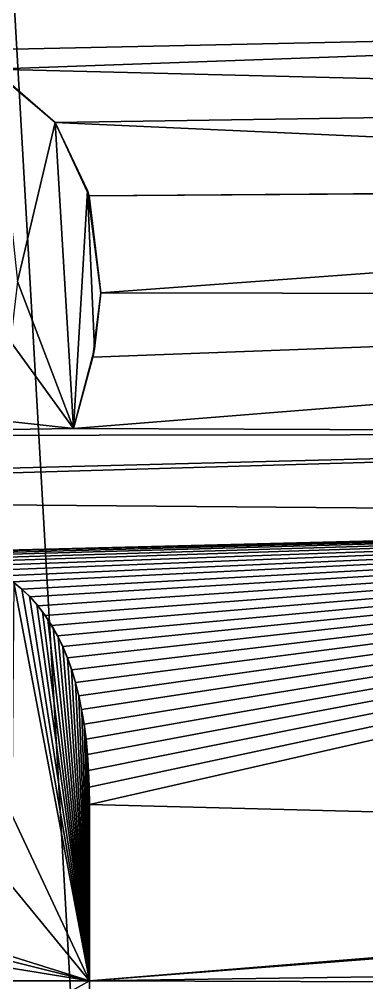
# Model space of a CAD drawing. Header units: millimetres. Extents: x -228 to 228, y -204 to 237.
# Drawn here: x -30.064 to -29.355, y 19.583 to 21.55 of the extents above; entities that cross this region are included whole.
import ezdxf

# ---------------------------------------------------------------- set-up
doc = ezdxf.new("R2010")
doc.units = ezdxf.units.MM
doc.header["$LTSCALE"] = 127.314815
for name, color, linetype in [('2698', 7, 'CONTINUOUS'), ('4337', 7, 'CONTINUOUS'), ('4338', 7, 'CONTINUOUS'), ('4639', 7, 'CONTINUOUS'), ('4640', 7, 'CONTINUOUS'), ('4646', 7, 'CONTINUOUS'), ('4698', 7, 'CONTINUOUS'), ('4699', 7, 'CONTINUOUS'), ('4705', 7, 'CONTINUOUS'), ('4726', 7, 'CONTINUOUS'), ('4727', 7, 'CONTINUOUS'), ('4728', 7, 'CONTINUOUS'), ('4729', 7, 'CONTINUOUS')]:
    doc.layers.add(name, color=color, linetype=linetype)

msp = doc.modelspace()

# ---------------------------------------------------------------- linework, layer by layer
at = {"layer": '2698', "color": 6, "linetype": 'Continuous'}
msp.add_3dface([(-29.4607, 26.3618, 1064.9446), (-29.8741, 26.338, 1066.4123), (-28.7747, 19.7535, 1064.5587), (-29.4607, 26.3618, 1064.9446)], dxfattribs=at)
at = {"layer": '4337', "color": 6, "linetype": 'Continuous'}
for points in [[(-30.5255, 29.5033, 1038.99), (-29.3001, 38.5788, 1038.99), (-29, 2.7124, 1038.99), (-30.5255, 29.5033, 1038.99)], [(-44.663, 2.7124, 1038.99), (-30.5255, 29.5033, 1038.99), (-29, 2.7124, 1038.99), (-44.663, 2.7124, 1038.99)]]:
    msp.add_3dface(points, dxfattribs=at)
at = {"layer": '4338', "color": 6, "linetype": 'Continuous'}
for points in [[(-30.06, 30.2289, 1040.99), (-19.925, 19.3605, 1040.99), (-21.983, 30.1516, 1040.99), (-30.06, 30.2289, 1040.99)], [(-30.3365, 21.6641, 1040.99), (-27.3407, 21.5475, 1040.99), (-26.8524, 21.7725, 1040.99), (-30.3365, 21.6641, 1040.99)], [(-30.3365, 21.6641, 1040.99), (-30.2998, 21.4842, 1040.99), (-27.3407, 21.5475, 1040.99), (-30.3365, 21.6641, 1040.99)], [(-30.2998, 21.4842, 1040.99), (-30.119, 21.4476, 1040.99), (-27.3407, 21.5475, 1040.99), (-30.2998, 21.4842, 1040.99)], [(-27.3407, 21.5475, 1040.99), (-30.119, 21.4476, 1040.99), (-27.3407, 21.3788, 1040.99), (-27.3407, 21.5475, 1040.99)], [(-30.119, 21.4476, 1040.99), (-29.9906, 21.339, 1040.99), (-27.3407, 21.3788, 1040.99), (-30.119, 21.4476, 1040.99)], [(-27.3407, 21.3788, 1040.99), (-29.9906, 21.339, 1040.99), (-27.1396, 21.21, 1040.99), (-27.3407, 21.3788, 1040.99)], [(-29.9906, 21.339, 1040.99), (-29.9214, 21.189, 1040.99), (-27.1396, 21.21, 1040.99), (-29.9906, 21.339, 1040.99)], [(-29.9214, 21.189, 1040.99), (-29.8975, 20.991, 1040.99), (-26.9098, 21.21, 1040.99), (-29.9214, 21.189, 1040.99)], [(-27.1396, 21.21, 1040.99), (-29.9214, 21.189, 1040.99), (-26.9098, 21.21, 1040.99), (-27.1396, 21.21, 1040.99)], [(-29.8975, 20.991, 1040.99), (-26.5652, 20.985, 1040.99), (-26.9098, 21.21, 1040.99), (-29.8975, 20.991, 1040.99)], [(-29.8975, 20.991, 1040.99), (-29.9137, 20.8599, 1040.99), (-26.5652, 20.985, 1040.99), (-29.8975, 20.991, 1040.99)], [(-29.9137, 20.8599, 1040.99), (-29.9536, 20.7145, 1040.99), (-26.5652, 20.985, 1040.99), (-29.9137, 20.8599, 1040.99)], [(-26.5652, 20.985, 1040.99), (-29.9536, 20.7145, 1040.99), (-27.3407, 20.7038, 1040.99), (-26.5652, 20.985, 1040.99)], [(-30.1334, 20.7338, 1040.99), (-30.9264, 20.699, 1040.99), (-29.9536, 20.7145, 1040.99), (-30.1334, 20.7338, 1040.99)], [(-29.9536, 20.7145, 1040.99), (-30.9264, 20.699, 1040.99), (-27.3407, 20.7038, 1040.99), (-29.9536, 20.7145, 1040.99)], [(-32.4407, 20.5725, 1040.99), (-31.8207, 20.5725, 1040.99), (-27.3407, 20.7038, 1040.99), (-32.4407, 20.5725, 1040.99)], [(-30.9264, 20.699, 1040.99), (-32.4407, 20.5725, 1040.99), (-27.3407, 20.7038, 1040.99), (-30.9264, 20.699, 1040.99)], [(-31.8207, 20.5725, 1040.99), (-27.3407, 20.535, 1040.99), (-27.3407, 20.7038, 1040.99), (-31.8207, 20.5725, 1040.99)], [(-31.8207, 20.5725, 1040.99), (-30.2804, 20.4611, 1040.99), (-27.3407, 20.535, 1040.99), (-31.8207, 20.5725, 1040.99)], [(-30.2804, 20.4611, 1040.99), (-30.2532, 20.4602, 1040.99), (-27.3407, 20.535, 1040.99), (-30.2804, 20.4611, 1040.99)], [(-30.2532, 20.4602, 1040.99), (-30.2272, 20.4579, 1040.99), (-27.3407, 20.535, 1040.99), (-30.2532, 20.4602, 1040.99)], [(-30.2272, 20.4579, 1040.99), (-30.2023, 20.4542, 1040.99), (-27.3407, 20.535, 1040.99), (-30.2272, 20.4579, 1040.99)], [(-30.2023, 20.4542, 1040.99), (-30.1787, 20.449, 1040.99), (-27.3407, 20.535, 1040.99), (-30.2023, 20.4542, 1040.99)], [(-30.1787, 20.449, 1040.99), (-30.1564, 20.4425, 1040.99), (-27.3407, 20.535, 1040.99), (-30.1787, 20.449, 1040.99)], [(-30.1564, 20.4425, 1040.99), (-30.1354, 20.4346, 1040.99), (-27.3407, 20.535, 1040.99), (-30.1564, 20.4425, 1040.99)], [(-30.1354, 20.4346, 1040.99), (-30.1152, 20.425, 1040.99), (-27.3407, 20.535, 1040.99), (-30.1354, 20.4346, 1040.99)], [(-30.1152, 20.425, 1040.99), (-30.0956, 20.4138, 1040.99), (-27.3407, 20.535, 1040.99), (-30.1152, 20.425, 1040.99)], [(-30.0956, 20.4138, 1040.99), (-30.0768, 20.401, 1040.99), (-27.3407, 20.535, 1040.99), (-30.0956, 20.4138, 1040.99)], [(-30.0768, 20.401, 1040.99), (-30.0589, 20.3866, 1040.99), (-27.3407, 20.535, 1040.99), (-30.0768, 20.401, 1040.99)], [(-30.0589, 20.3866, 1040.99), (-30.042, 20.3704, 1040.99), (-27.3407, 20.535, 1040.99), (-30.0589, 20.3866, 1040.99)], [(-30.042, 20.3704, 1040.99), (-30.026, 20.3523, 1040.99), (-27.3407, 20.535, 1040.99), (-30.042, 20.3704, 1040.99)], [(-30.026, 20.3523, 1040.99), (-30.0109, 20.3324, 1040.99), (-27.3407, 20.535, 1040.99), (-30.026, 20.3523, 1040.99)], [(-30.0109, 20.3324, 1040.99), (-29.9979, 20.3124, 1040.99), (-27.3407, 20.535, 1040.99), (-30.0109, 20.3324, 1040.99)], [(-29.9979, 20.3124, 1040.99), (-29.986, 20.2913, 1040.99), (-27.3407, 20.535, 1040.99), (-29.9979, 20.3124, 1040.99)], [(-29.986, 20.2913, 1040.99), (-29.9753, 20.2692, 1040.99), (-27.3407, 20.535, 1040.99), (-29.986, 20.2913, 1040.99)], [(-29.9753, 20.2692, 1040.99), (-29.9656, 20.2459, 1040.99), (-27.3407, 20.535, 1040.99), (-29.9753, 20.2692, 1040.99)], [(-29.9656, 20.2459, 1040.99), (-29.957, 20.2214, 1040.99), (-27.3407, 20.535, 1040.99), (-29.9656, 20.2459, 1040.99)], [(-29.957, 20.2214, 1040.99), (-29.9493, 20.1956, 1040.99), (-27.3407, 20.535, 1040.99), (-29.957, 20.2214, 1040.99)], [(-29.9493, 20.1956, 1040.99), (-29.9425, 20.1686, 1040.99), (-27.3407, 20.535, 1040.99), (-29.9493, 20.1956, 1040.99)], [(-29.9425, 20.1686, 1040.99), (-29.9367, 20.1404, 1040.99), (-27.3407, 20.535, 1040.99), (-29.9425, 20.1686, 1040.99)], [(-29.9367, 20.1404, 1040.99), (-29.9318, 20.1109, 1040.99), (-27.3407, 20.535, 1040.99), (-29.9367, 20.1404, 1040.99)], [(-29.9318, 20.1109, 1040.99), (-29.9277, 20.0803, 1040.99), (-27.3407, 20.535, 1040.99), (-29.9318, 20.1109, 1040.99)], [(-29.9277, 20.0803, 1040.99), (-29.9246, 20.0486, 1040.99), (-27.3407, 20.535, 1040.99), (-29.9277, 20.0803, 1040.99)], [(-29.9246, 20.0486, 1040.99), (-29.9224, 20.0158, 1040.99), (-27.3407, 20.535, 1040.99), (-29.9246, 20.0486, 1040.99)], [(-29.9224, 20.0158, 1040.99), (-29.9211, 19.9818, 1040.99), (-27.3407, 20.535, 1040.99), (-29.9224, 20.0158, 1040.99)], [(-29.9211, 19.9818, 1040.99), (-29.9207, 19.9466, 1040.99), (-27.3407, 20.535, 1040.99), (-29.9211, 19.9818, 1040.99)], [(-27.3407, 20.535, 1040.99), (-29.9207, 19.9466, 1040.99), (-26.5652, 19.86, 1040.99), (-27.3407, 20.535, 1040.99)], [(-29.9207, 19.9466, 1040.99), (-29.9207, 19.5869, 1040.99), (-26.5652, 19.86, 1040.99), (-29.9207, 19.9466, 1040.99)], [(-29.9207, 19.5869, 1040.99), (-26.479, 19.635, 1040.99), (-26.3928, 19.86, 1040.99), (-29.9207, 19.5869, 1040.99)], [(-26.5652, 19.86, 1040.99), (-29.9207, 19.5869, 1040.99), (-26.3928, 19.86, 1040.99), (-26.5652, 19.86, 1040.99)], [(-26.479, 19.635, 1040.99), (-29.9207, 19.5869, 1040.99), (-27.3407, 19.5788, 1040.99), (-26.479, 19.635, 1040.99)], [(-31.2707, 18.8326, 1040.99), (-29.9207, 19.4032, 1040.99), (-29.9207, 19.5869, 1040.99), (-31.2707, 18.8326, 1040.99)], [(-31.2707, 18.8326, 1040.99), (-29.9207, 19.5869, 1040.99), (-31.2707, 19.5869, 1040.99), (-31.2707, 18.8326, 1040.99)], [(-29.9207, 19.5869, 1040.99), (-29.9207, 19.4032, 1040.99), (-27.3407, 19.5788, 1040.99), (-29.9207, 19.5869, 1040.99)]]:
    msp.add_3dface(points, dxfattribs=at)
at = {"layer": '4639', "color": 6, "linetype": 'Continuous'}
for points in [[(-19.925, 19.3605, 1040.99), (-30.06, 30.2289, 1040.99), (-21.8981, 21.1981, 1051.862), (-19.925, 19.3605, 1040.99)], [(-21.8981, 21.1981, 1051.862), (-30.06, 30.2289, 1040.99), (-23.3431, 22.7737, 1050.8417), (-21.8981, 21.1981, 1051.862)]]:
    msp.add_3dface(points, dxfattribs=at)
at = {"layer": '4640', "color": 6, "linetype": 'Continuous'}
for points in [[(-25.814, 23.5727, 1050.49), (-30.6636, 28.6466, 1045.5393), (-20.7914, 18.1245, 1048.0645), (-25.814, 23.5727, 1050.49)], [(-30.6636, 28.6466, 1045.5393), (-26.1343, 23.6756, 1041.09), (-20.7914, 18.1245, 1048.0645), (-30.6636, 28.6466, 1045.5393)]]:
    msp.add_3dface(points, dxfattribs=at)
at = {"layer": '4646', "color": 6, "linetype": 'Continuous'}
for points in [[(-29.9906, 21.339, 1041.09), (-30.1137, 21.4451, 1041.09), (-30.0677, 21.0143, 1041.09), (-29.9906, 21.339, 1041.09)], [(-29.9536, 20.7145, 1041.09), (-29.9906, 21.339, 1041.09), (-30.0677, 21.0143, 1041.09), (-29.9536, 20.7145, 1041.09)], [(-29.9244, 21.2002, 1041.09), (-29.9906, 21.339, 1041.09), (-29.9536, 20.7145, 1041.09), (-29.9244, 21.2002, 1041.09)], [(-29.9103, 20.8769, 1041.09), (-29.9244, 21.2002, 1041.09), (-29.9536, 20.7145, 1041.09), (-29.9103, 20.8769, 1041.09)], [(-29.8975, 20.991, 1041.09), (-29.9244, 21.2002, 1041.09), (-29.9103, 20.8769, 1041.09), (-29.8975, 20.991, 1041.09)], [(-30.082, 20.8918, 1041.09), (-29.9536, 20.7145, 1041.09), (-30.0677, 21.0143, 1041.09), (-30.082, 20.8918, 1041.09)], [(-30.1334, 20.7338, 1041.09), (-29.9536, 20.7145, 1041.09), (-30.082, 20.8918, 1041.09), (-30.1334, 20.7338, 1041.09)], [(-29.9207, 19.5869, 1041.09), (-30.0749, 20.3998, 1041.09), (-30.0793, 19.9254, 1041.09), (-29.9207, 19.5869, 1041.09)], [(-30.0749, 20.3998, 1041.09), (-29.9207, 19.5869, 1041.09), (-30.0585, 20.3866, 1041.09), (-30.0749, 20.3998, 1041.09)], [(-30.0585, 20.3866, 1041.09), (-29.9207, 19.5869, 1041.09), (-30.043, 20.3718, 1041.09), (-30.0585, 20.3866, 1041.09)], [(-30.043, 20.3718, 1041.09), (-29.9207, 19.5869, 1041.09), (-30.0281, 20.355, 1041.09), (-30.043, 20.3718, 1041.09)], [(-30.0281, 20.355, 1041.09), (-29.9207, 19.5869, 1041.09), (-30.0165, 20.3403, 1041.09), (-30.0281, 20.355, 1041.09)], [(-30.0165, 20.3403, 1041.09), (-29.9207, 19.5869, 1041.09), (-30.0053, 20.3245, 1041.09), (-30.0165, 20.3403, 1041.09)], [(-30.0053, 20.3245, 1041.09), (-29.9207, 19.5869, 1041.09), (-29.9946, 20.3075, 1041.09), (-30.0053, 20.3245, 1041.09)], [(-29.9946, 20.3075, 1041.09), (-29.9207, 19.5869, 1041.09), (-29.9844, 20.2888, 1041.09), (-29.9946, 20.3075, 1041.09)], [(-29.9844, 20.2888, 1041.09), (-29.9207, 19.5869, 1041.09), (-29.9748, 20.2681, 1041.09), (-29.9844, 20.2888, 1041.09)], [(-29.9748, 20.2681, 1041.09), (-29.9207, 19.5869, 1041.09), (-29.9658, 20.2457, 1041.09), (-29.9748, 20.2681, 1041.09)], [(-29.9658, 20.2457, 1041.09), (-29.9207, 19.5869, 1041.09), (-29.9572, 20.2217, 1041.09), (-29.9658, 20.2457, 1041.09)], [(-29.9572, 20.2217, 1041.09), (-29.9207, 19.5869, 1041.09), (-29.9492, 20.1959, 1041.09), (-29.9572, 20.2217, 1041.09)], [(-29.9492, 20.1959, 1041.09), (-29.9207, 19.5869, 1041.09), (-29.9421, 20.1678, 1041.09), (-29.9492, 20.1959, 1041.09)], [(-29.9421, 20.1678, 1041.09), (-29.9207, 19.5869, 1041.09), (-29.936, 20.137, 1041.09), (-29.9421, 20.1678, 1041.09)], [(-29.936, 20.137, 1041.09), (-29.9207, 19.5869, 1041.09), (-29.9311, 20.1037, 1041.09), (-29.936, 20.137, 1041.09)], [(-29.9311, 20.1037, 1041.09), (-29.9207, 19.5869, 1041.09), (-29.9271, 20.068, 1041.09), (-29.9311, 20.1037, 1041.09)], [(-29.9271, 20.068, 1041.09), (-29.9207, 19.5869, 1041.09), (-29.924, 20.0299, 1041.09), (-29.9271, 20.068, 1041.09)], [(-29.924, 20.0299, 1041.09), (-29.9207, 19.5869, 1041.09), (-29.9219, 19.9895, 1041.09), (-29.924, 20.0299, 1041.09)], [(-29.9219, 19.9895, 1041.09), (-29.9207, 19.5869, 1041.09), (-29.9207, 19.9466, 1041.09), (-29.9219, 19.9895, 1041.09)], [(-30.0793, 19.7803, 1041.09), (-29.9207, 19.5869, 1041.09), (-30.0793, 19.9254, 1041.09), (-30.0793, 19.7803, 1041.09)], [(-31.2707, 19.5869, 1041.09), (-29.9207, 19.5869, 1041.09), (-31.1121, 19.7803, 1041.09), (-31.2707, 19.5869, 1041.09)], [(-31.1121, 19.7803, 1041.09), (-29.9207, 19.5869, 1041.09), (-30.6943, 19.7803, 1041.09), (-31.1121, 19.7803, 1041.09)], [(-29.9207, 19.5869, 1041.09), (-30.5357, 19.7803, 1041.09), (-30.6943, 19.7803, 1041.09), (-29.9207, 19.5869, 1041.09)], [(-30.5357, 19.7803, 1041.09), (-29.9207, 19.5869, 1041.09), (-30.0793, 19.7803, 1041.09), (-30.5357, 19.7803, 1041.09)]]:
    msp.add_3dface(points, dxfattribs=at)
at = {"layer": '4698', "color": 6, "linetype": 'Continuous'}
for points in [[(-29.9207, 19.5869, 1040.99), (-29.9207, 19.9466, 1040.99), (-29.9207, 19.5869, 1041.09), (-29.9207, 19.5869, 1040.99)], [(-29.9207, 19.5869, 1041.09), (-29.9207, 19.9466, 1040.99), (-29.9207, 19.9466, 1041.09), (-29.9207, 19.5869, 1041.09)]]:
    msp.add_3dface(points, dxfattribs=at)
at = {"layer": '4699', "color": 6, "linetype": 'Continuous'}
for points in [[(-30.0589, 20.3866, 1040.99), (-30.0768, 20.401, 1040.99), (-30.0749, 20.3998, 1041.09), (-30.0589, 20.3866, 1040.99)], [(-30.0589, 20.3866, 1040.99), (-30.0749, 20.3998, 1041.09), (-30.0585, 20.3866, 1041.09), (-30.0589, 20.3866, 1040.99)], [(-30.042, 20.3704, 1040.99), (-30.0589, 20.3866, 1040.99), (-30.043, 20.3718, 1041.09), (-30.042, 20.3704, 1040.99)], [(-30.0589, 20.3866, 1040.99), (-30.0585, 20.3866, 1041.09), (-30.043, 20.3718, 1041.09), (-30.0589, 20.3866, 1040.99)], [(-30.042, 20.3704, 1040.99), (-30.043, 20.3718, 1041.09), (-30.0281, 20.355, 1041.09), (-30.042, 20.3704, 1040.99)], [(-30.026, 20.3523, 1040.99), (-30.042, 20.3704, 1040.99), (-30.0281, 20.355, 1041.09), (-30.026, 20.3523, 1040.99)], [(-30.026, 20.3523, 1040.99), (-30.0281, 20.355, 1041.09), (-30.0165, 20.3403, 1041.09), (-30.026, 20.3523, 1040.99)], [(-30.0109, 20.3324, 1040.99), (-30.026, 20.3523, 1040.99), (-30.0165, 20.3403, 1041.09), (-30.0109, 20.3324, 1040.99)], [(-30.0109, 20.3324, 1040.99), (-30.0165, 20.3403, 1041.09), (-30.0053, 20.3245, 1041.09), (-30.0109, 20.3324, 1040.99)], [(-29.9979, 20.3124, 1040.99), (-30.0109, 20.3324, 1040.99), (-30.0053, 20.3245, 1041.09), (-29.9979, 20.3124, 1040.99)], [(-29.9979, 20.3124, 1040.99), (-30.0053, 20.3245, 1041.09), (-29.9946, 20.3075, 1041.09), (-29.9979, 20.3124, 1040.99)], [(-29.986, 20.2913, 1040.99), (-29.9979, 20.3124, 1040.99), (-29.9946, 20.3075, 1041.09), (-29.986, 20.2913, 1040.99)], [(-29.986, 20.2913, 1040.99), (-29.9946, 20.3075, 1041.09), (-29.9844, 20.2888, 1041.09), (-29.986, 20.2913, 1040.99)], [(-29.9753, 20.2692, 1040.99), (-29.986, 20.2913, 1040.99), (-29.9844, 20.2888, 1041.09), (-29.9753, 20.2692, 1040.99)], [(-29.9753, 20.2692, 1040.99), (-29.9844, 20.2888, 1041.09), (-29.9748, 20.2681, 1041.09), (-29.9753, 20.2692, 1040.99)], [(-29.9656, 20.2459, 1040.99), (-29.9753, 20.2692, 1040.99), (-29.9658, 20.2457, 1041.09), (-29.9656, 20.2459, 1040.99)], [(-29.9753, 20.2692, 1040.99), (-29.9748, 20.2681, 1041.09), (-29.9658, 20.2457, 1041.09), (-29.9753, 20.2692, 1040.99)], [(-29.9656, 20.2459, 1040.99), (-29.9658, 20.2457, 1041.09), (-29.9572, 20.2217, 1041.09), (-29.9656, 20.2459, 1040.99)], [(-29.957, 20.2214, 1040.99), (-29.9656, 20.2459, 1040.99), (-29.9572, 20.2217, 1041.09), (-29.957, 20.2214, 1040.99)], [(-29.957, 20.2214, 1040.99), (-29.9572, 20.2217, 1041.09), (-29.9492, 20.1959, 1041.09), (-29.957, 20.2214, 1040.99)], [(-29.9493, 20.1956, 1040.99), (-29.957, 20.2214, 1040.99), (-29.9492, 20.1959, 1041.09), (-29.9493, 20.1956, 1040.99)], [(-29.9493, 20.1956, 1040.99), (-29.9492, 20.1959, 1041.09), (-29.9421, 20.1678, 1041.09), (-29.9493, 20.1956, 1040.99)], [(-29.9425, 20.1686, 1040.99), (-29.9493, 20.1956, 1040.99), (-29.9421, 20.1678, 1041.09), (-29.9425, 20.1686, 1040.99)], [(-29.9367, 20.1404, 1040.99), (-29.9425, 20.1686, 1040.99), (-29.9421, 20.1678, 1041.09), (-29.9367, 20.1404, 1040.99)], [(-29.9367, 20.1404, 1040.99), (-29.9421, 20.1678, 1041.09), (-29.936, 20.137, 1041.09), (-29.9367, 20.1404, 1040.99)], [(-29.9318, 20.1109, 1040.99), (-29.9367, 20.1404, 1040.99), (-29.936, 20.137, 1041.09), (-29.9318, 20.1109, 1040.99)], [(-29.9318, 20.1109, 1040.99), (-29.936, 20.137, 1041.09), (-29.9311, 20.1037, 1041.09), (-29.9318, 20.1109, 1040.99)], [(-29.9277, 20.0803, 1040.99), (-29.9318, 20.1109, 1040.99), (-29.9311, 20.1037, 1041.09), (-29.9277, 20.0803, 1040.99)], [(-29.9277, 20.0803, 1040.99), (-29.9311, 20.1037, 1041.09), (-29.9271, 20.068, 1041.09), (-29.9277, 20.0803, 1040.99)], [(-29.9246, 20.0486, 1040.99), (-29.9277, 20.0803, 1040.99), (-29.9271, 20.068, 1041.09), (-29.9246, 20.0486, 1040.99)], [(-29.9246, 20.0486, 1040.99), (-29.9271, 20.068, 1041.09), (-29.924, 20.0299, 1041.09), (-29.9246, 20.0486, 1040.99)], [(-29.9224, 20.0158, 1040.99), (-29.9246, 20.0486, 1040.99), (-29.924, 20.0299, 1041.09), (-29.9224, 20.0158, 1040.99)], [(-29.9224, 20.0158, 1040.99), (-29.924, 20.0299, 1041.09), (-29.9219, 19.9895, 1041.09), (-29.9224, 20.0158, 1040.99)], [(-29.9211, 19.9818, 1040.99), (-29.9224, 20.0158, 1040.99), (-29.9219, 19.9895, 1041.09), (-29.9211, 19.9818, 1040.99)], [(-29.9211, 19.9818, 1040.99), (-29.9219, 19.9895, 1041.09), (-29.9207, 19.9466, 1041.09), (-29.9211, 19.9818, 1040.99)], [(-29.9207, 19.9466, 1040.99), (-29.9211, 19.9818, 1040.99), (-29.9207, 19.9466, 1041.09), (-29.9207, 19.9466, 1040.99)]]:
    msp.add_3dface(points, dxfattribs=at)
at = {"layer": '4705', "color": 6, "linetype": 'Continuous'}
for points in [[(-31.2707, 19.5869, 1040.99), (-29.9207, 19.5869, 1040.99), (-31.2707, 19.5869, 1041.09), (-31.2707, 19.5869, 1040.99)], [(-29.9207, 19.5869, 1040.99), (-29.9207, 19.5869, 1041.09), (-31.2707, 19.5869, 1041.09), (-29.9207, 19.5869, 1040.99)]]:
    msp.add_3dface(points, dxfattribs=at)
at = {"layer": '4726', "color": 6, "linetype": 'Continuous'}
for points in [[(-30.1334, 20.7338, 1040.99), (-29.9536, 20.7145, 1040.99), (-30.1334, 20.7338, 1041.09), (-30.1334, 20.7338, 1040.99)], [(-29.9536, 20.7145, 1040.99), (-29.9536, 20.7145, 1041.09), (-30.1334, 20.7338, 1041.09), (-29.9536, 20.7145, 1040.99)]]:
    msp.add_3dface(points, dxfattribs=at)
at = {"layer": '4727', "color": 6, "linetype": 'Continuous'}
for points in [[(-29.9137, 20.8599, 1040.99), (-29.8975, 20.991, 1040.99), (-29.9103, 20.8769, 1041.09), (-29.9137, 20.8599, 1040.99)], [(-29.8975, 20.991, 1040.99), (-29.8975, 20.991, 1041.09), (-29.9103, 20.8769, 1041.09), (-29.8975, 20.991, 1040.99)], [(-29.9137, 20.8599, 1040.99), (-29.9103, 20.8769, 1041.09), (-29.9536, 20.7145, 1041.09), (-29.9137, 20.8599, 1040.99)], [(-29.9536, 20.7145, 1040.99), (-29.9137, 20.8599, 1040.99), (-29.9536, 20.7145, 1041.09), (-29.9536, 20.7145, 1040.99)]]:
    msp.add_3dface(points, dxfattribs=at)
at = {"layer": '4728', "color": 6, "linetype": 'Continuous'}
for points in [[(-29.9214, 21.189, 1040.99), (-29.9906, 21.339, 1040.99), (-29.9244, 21.2002, 1041.09), (-29.9214, 21.189, 1040.99)], [(-29.9906, 21.339, 1040.99), (-29.9906, 21.339, 1041.09), (-29.9244, 21.2002, 1041.09), (-29.9906, 21.339, 1040.99)], [(-29.9214, 21.189, 1040.99), (-29.9244, 21.2002, 1041.09), (-29.8975, 20.991, 1041.09), (-29.9214, 21.189, 1040.99)], [(-29.8975, 20.991, 1040.99), (-29.9214, 21.189, 1040.99), (-29.8975, 20.991, 1041.09), (-29.8975, 20.991, 1040.99)]]:
    msp.add_3dface(points, dxfattribs=at)
at = {"layer": '4729', "color": 6, "linetype": 'Continuous'}
for points in [[(-29.9906, 21.339, 1040.99), (-30.119, 21.4476, 1040.99), (-29.9906, 21.339, 1041.09), (-29.9906, 21.339, 1040.99)], [(-30.119, 21.4476, 1040.99), (-30.1137, 21.4451, 1041.09), (-29.9906, 21.339, 1041.09), (-30.119, 21.4476, 1040.99)]]:
    msp.add_3dface(points, dxfattribs=at)

doc.saveas('drawing.dxf')
